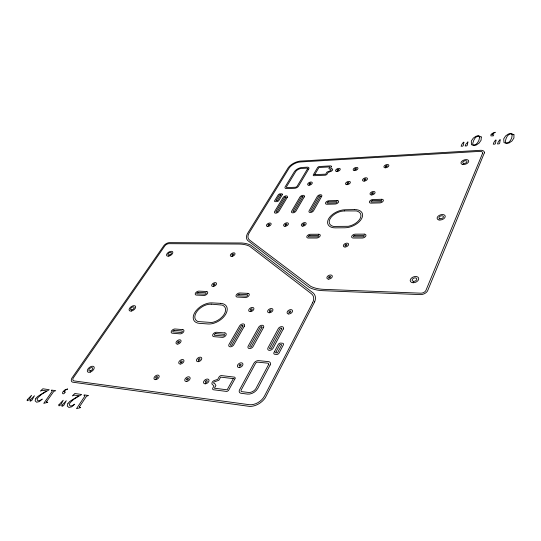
<?xml version="1.0" encoding="UTF-8"?>
<svg xmlns="http://www.w3.org/2000/svg" width="541" height="541" viewBox="0 0 541 541"><rect width="100%" height="100%" fill="white"/><g stroke="black" fill="none" stroke-linecap="round" stroke-linejoin="round"><path stroke-width="0.81" d="M513.95 134.743L513.923 138.009L511.982 140.971L509.115 142.932L506.768 143.541L503.982 142.587L503.725 138.841L505.646 135.906L508.31 134.053L510.86 133.356L513.95 134.743M481.267 136.988L481.091 140.2L479.11 143.095L476.283 145.015L474.017 145.617L471.407 144.677L471.333 140.991L473.294 138.117L475.924 136.305L478.386 135.629L481.267 136.988M500.161 139.862L499.708 143.149L499.133 143.845L497.477 143.947L498.193 142.067L499.668 139.896L500.161 139.862M495.982 140.139L495.522 143.419L494.934 144.109L493.27 144.21L493.933 142.324L495.434 140.173L495.982 140.139M512.192 134.743L511.712 137.982L510.42 140.552L508.547 142.526L505.909 142.892L505.301 141.776C505.794 138.638 507.127 134.533 510.65 133.81L512.192 134.743M467.884 141.992L467.302 145.211L466.727 145.894L465.138 145.989L465.909 144.149L467.884 141.992M463.887 142.256L463.299 145.475L462.711 146.151L461.121 146.253L461.831 144.4L463.367 142.29L463.887 142.256M79.507 406.704L79.696 407.414L80.724 407.576L76.504 408.671L84.917 396.026L83.916 395.234L84.159 394.876L88.562 395.525L86.546 396.215L79.507 406.704M479.597 136.988L478.988 140.166L477.642 142.682L475.762 144.616L473.233 144.974L472.706 143.879C473.341 140.795 474.714 136.819 478.163 136.068L479.597 136.988M46.695 401.469L46.844 402.159L47.811 402.308L43.774 403.376L52.274 391.17L51.361 390.419L51.605 390.075L55.737 390.683L53.802 391.353L46.695 401.469M67.956 403.424L67.226 406.014L68.863 407.434L71.73 406.812L74.719 404.195L72.257 405.669L70.33 406L69.275 404.932L70.019 402.754L73.711 399.319L81.637 394.504L74.841 393.503L72.325 395.89L74.489 395.133L78.83 395.694L69.735 401.483L67.956 403.424M484.337 152.92L427.552 290.93A6.282 4.186 -20.3 0 1 420.939 294.629L322.903 290.673A42.962 26.468 -25 0 1 311.467 288.427L309.479 287.562L247.758 240.556A14.005 7.845 -28.1 0 1 247.42 233.665L288.394 167.433A10.834 5.626 -25.7 0 1 299.782 161.123L481.037 150.276A5.599 3.09 -17.9 0 1 484.337 152.92M35.909 398.359L35.104 400.854L36.592 402.213L39.331 401.611L42.272 399.082L39.878 400.509L38.046 400.834L37.092 399.806L37.884 397.709L41.522 394.382L49.238 389.723L42.847 388.776L40.365 391.089L42.441 390.352L46.533 390.879L37.667 396.479L35.909 398.359M62.059 405.195L61.775 406L62.195 406.386L63.838 405.331L66.266 400.739L62.059 405.195M58.983 404.715L58.699 405.507L59.097 405.885L60.761 404.851L63.196 400.259L58.983 404.715M65.17 392.083L64.021 393.632L63.033 393.855L62.445 393.158L63.02 391.65L64.866 389.933L67.652 388.884L67.361 389.304C66.509 389.053 62.012 392.34 64.717 391.718L65.17 392.083M281.719 328.725L271.298 348.316A1.096 0.724 -31 0 1 270.087 348.857A1.096 0.724 -31 0 1 269.546 348.161L279.988 328.597A1.075 0.697 -29.7 0 1 281.171 328.062A1.075 0.697 -29.7 0 1 281.719 328.725M30.249 400.09L29.944 400.861L30.323 401.233L31.926 400.212L34.421 395.775L30.249 400.09M27.354 399.63L27.05 400.401L27.415 400.766L29.038 399.758L31.534 395.329L27.354 399.63M320.333 196.241L312.042 210.909A0.933 0.527 -25.6 0 1 311.007 211.382A0.933 0.527 -25.6 0 1 310.5 210.936L318.805 196.288A0.92 0.507 -25.1 0 1 319.826 195.822A0.92 0.507 -25.1 0 1 320.333 196.241M262.006 327.298L251.396 346.558A1.082 0.703 -31.9 0 1 250.213 347.092A1.082 0.703 -31.9 0 1 249.699 346.409L260.322 327.177A1.062 0.676 -30.7 0 1 261.492 326.656A1.062 0.676 -30.7 0 1 262.006 327.298M233.354 378.605L227.152 389.818L214.419 388.222L215.92 385.49L214.75 383.569L213.965 383.359A1.109 0.724 -35.1 0 1 213.79 382.44A1.109 0.724 -35.1 0 1 214.912 381.682L218.855 380.269L220.64 377.124L233.354 378.605M495.11 132.281L494.981 132.592C492.837 133.066 490.268 135.466 493.798 134.723L493.223 135.892L490.937 135.892L490.809 134.851L492.168 133.444L495.11 132.281M314.734 174.615L325.729 174.168L326.94 172.079L330.22 170.78A0.899 0.48 -24.4 0 0 331.106 170.199A0.899 0.48 -24.4 0 0 330.849 169.678L328.894 168.657L329.882 166.899L318.92 167.494L314.734 174.615M482.511 153.455L425.977 290.274A4.267 2.84 -20.3 0 1 420.77 293.181L323.619 289.334A41.13 25.332 -25 0 1 310.805 286.399L249.57 240.062A12.369 6.925 -28.1 0 1 249.198 232.853L289.036 168.265A9.298 4.828 -25.7 0 1 300.424 161.955L479.914 151.365A3.801 2.096 -17.9 0 1 482.511 153.455M302.926 196.796L294.473 211.267A0.92 0.514 -26.3 0 1 293.459 211.741A0.92 0.514 -26.3 0 1 292.972 211.301L301.432 196.843A0.906 0.494 -25.8 0 1 302.439 196.376A0.906 0.494 -25.8 0 1 302.926 196.796M242.902 325.925L232.123 344.854A1.062 0.676 -32.7 0 1 230.96 345.381A1.062 0.676 -32.7 0 1 230.473 344.712L241.272 325.804A1.041 0.656 -31.5 0 1 242.415 325.29A1.041 0.656 -31.5 0 1 242.902 325.925M285.973 197.337L277.377 211.619A0.906 0.5 -27 0 1 276.377 212.086A0.906 0.5 -27 0 1 275.917 211.653L284.519 197.377A0.899 0.487 -26.5 0 1 285.506 196.924A0.899 0.487 -26.5 0 1 285.973 197.337M268.573 364.593L255.839 388.715A6.418 4.362 -33.7 0 1 249.009 392.529L241.746 391.643A1.961 1.325 -34.2 0 1 241.103 390.149L255.595 363.268A1.907 1.271 -32.3 0 1 257.611 362.145L267.883 363.173A1.921 1.292 -31.8 0 1 268.573 364.593M314.673 301.831L265.273 397.784A14.438 9.927 -33.9 0 1 249.814 406.426L72.643 382.183A5.647 3.158 -38.7 0 1 71.919 378.051L163.977 245.479A4.842 2.536 -31.6 0 1 169.096 242.645L241.699 242.99A39.906 22.898 -30.5 0 1 249.097 244.458L250.74 245.141L313.469 293.188A15.939 10.157 -27.9 0 1 314.673 301.831M307.471 168.914L297.07 186.354A1.528 0.818 -25.9 0 1 295.447 187.254L287.055 187.585A1.522 0.805 -26.2 0 1 286.473 186.773L295.866 171.348A4.91 2.57 -25.6 0 1 301.046 168.481L306.862 168.15A1.501 0.784 -25.3 0 1 307.471 168.914M275.978 352.008L275.599 352.786L277.452 352.928L281.733 344.739L279.913 344.576L275.978 352.008M312.597 302.75L264.461 396.073A12.402 8.521 -33.9 0 1 249.083 404.668L74.07 380.905A3.834 2.144 -38.7 0 1 73.488 377.652L164.816 245.918A3.287 1.724 -31.6 0 1 168.86 243.68L238.953 244.052A38.161 21.897 -30.5 0 1 249.516 246.169L311.366 293.716A14.073 8.974 -27.9 0 1 312.597 302.75M274.355 351.866L273.874 352.779A2.056 1.373 -30.9 0 0 274.632 354.267L276.803 354.47A2.056 1.373 -30.8 0 0 278.994 353.246L283.45 344.718A2.042 1.353 -30.3 0 0 282.673 343.264L280.745 343.089A2.036 1.353 -30.3 0 0 278.23 344.489L274.355 351.866M270.128 364.952L257.888 388.255A8.433 5.735 -33.7 0 1 247.453 394.091L241.09 393.28A3.976 2.691 -34.2 0 1 239.582 389.743L253.878 363.302A3.868 2.577 -32.3 0 1 258.632 360.644L268.485 361.625A3.895 2.617 -31.8 0 1 270.128 364.952M283.247 329.05L273.063 348.248A3.05 2.015 -31 0 1 269.303 350.352A3.05 2.015 -31 0 1 268.018 347.802L278.243 328.691A2.989 1.948 -29.7 0 1 281.935 326.636A2.989 1.948 -29.7 0 1 283.247 329.05M263.481 327.623L253.114 346.49A3.003 1.948 -31.9 0 1 249.408 348.56A3.003 1.948 -31.9 0 1 248.224 346.057L258.639 327.271A2.948 1.887 -30.7 0 1 262.27 325.249A2.948 1.887 -30.7 0 1 263.481 327.623M234.922 378.835L228.674 390.176A2.096 1.4 -34.9 0 1 226.456 391.413L213.37 389.75A2.076 1.366 -35.4 0 1 212.762 388.168L213.952 386.044L211.984 384.042A3.09 2.022 -35.1 0 1 213.911 380.641L217.725 379.356L219.058 376.989A2.056 1.346 -34.6 0 1 221.573 375.589L234.551 377.138A2.069 1.373 -34.1 0 1 234.922 378.835M321.692 196.356L313.591 210.713A2.604 1.461 -25.6 0 1 310.378 212.498A2.604 1.461 -25.6 0 1 309.141 210.807L317.283 196.491A2.563 1.42 -25.1 0 1 320.434 194.746A2.563 1.42 -25.1 0 1 321.692 196.356M331.315 166.729L330.537 168.102L332.492 169.042A2.495 1.332 -24.4 0 1 331.22 171.287L328.029 172.498L327.129 174.074A1.664 0.893 -24.6 0 1 325.08 175.21L313.8 175.71A1.65 0.879 -25 0 1 313.354 174.743L317.628 167.467A1.637 0.866 -24.8 0 1 319.359 166.506L330.605 165.891A1.657 0.879 -24.4 0 1 331.315 166.729M244.322 326.237L233.786 344.786A2.962 1.887 -32.7 0 1 230.141 346.822A2.962 1.887 -32.7 0 1 229.053 344.367L239.622 325.898A2.908 1.826 -31.5 0 1 243.207 323.903A2.908 1.826 -31.5 0 1 244.322 326.237M304.238 196.904L295.981 211.078A2.563 1.427 -26.3 0 1 292.823 212.836A2.563 1.427 -26.3 0 1 291.66 211.173L299.944 197.039A2.529 1.38 -25.8 0 1 303.061 195.315A2.529 1.38 -25.8 0 1 304.238 196.904M280.975 194.848L277.499 200.562L276.018 200.623L279.481 194.902L280.975 194.848M308.728 168.968L298.49 186.165A3.104 1.657 -25.9 0 1 294.656 188.295L286.595 188.606A3.084 1.643 -26.2 0 1 285.229 186.699L294.284 171.828A6.451 3.381 -25.6 0 1 302.196 167.446L307.288 167.169A3.05 1.596 -25.3 0 1 308.728 168.968M287.244 197.445L278.852 211.436A2.529 1.386 -27 0 1 275.727 213.168A2.529 1.386 -27 0 1 274.639 211.524L283.065 197.573A2.495 1.346 -26.5 0 1 286.142 195.876A2.495 1.346 -26.5 0 1 287.244 197.445M282.361 194.692L278.852 200.495A1.664 0.899 -26.8 0 1 276.803 201.631L275.234 201.665A1.657 0.893 -26.9 0 1 274.618 200.758L278.243 194.834A1.65 0.886 -26.7 0 1 279.988 193.861L281.739 193.8A1.65 0.886 -26.6 0 1 282.361 194.692M328.428 201.847L328.096 201.881A0.981 0.548 -24.8 0 0 327.122 202.523A0.981 0.548 -24.8 0 0 327.406 203.132L336.015 202.902A0.987 0.555 -24.4 0 0 336.996 202.26A0.987 0.555 -24.4 0 0 336.698 201.651L328.428 201.847M372.445 200.643L372.093 200.684A1.021 0.582 -22.7 0 0 371.092 201.347A1.021 0.582 -22.7 0 0 371.437 201.969L380.634 201.732A1.028 0.588 -22.3 0 0 381.642 201.063A1.028 0.588 -22.3 0 0 381.283 200.434L372.445 200.643M344.489 210.902L341.608 211.227A11.767 6.823 -24.4 0 0 330.024 218.922A11.767 6.823 -24.4 0 0 333.479 226.429L348.377 226.307A11.861 6.911 -23.9 0 0 360.164 218.496A11.861 6.911 -23.9 0 0 356.363 210.936L344.489 210.902M309.824 235.443L309.486 235.477A1.014 0.588 -26.1 0 0 308.471 236.147A1.014 0.588 -26.1 0 0 308.742 236.816L317.533 236.809A1.021 0.595 -25.7 0 0 318.548 236.133A1.021 0.595 -25.7 0 0 318.264 235.463L309.824 235.443M354.795 235.369L354.429 235.403A1.048 0.629 -23.9 0 0 353.395 236.092A1.048 0.629 -23.9 0 0 353.726 236.782L363.139 236.782A1.062 0.636 -23.4 0 0 364.188 236.086A1.062 0.636 -23.4 0 0 363.836 235.389L354.795 235.369M198.222 292.37L197.911 292.39A1.008 0.582 -32.1 0 0 196.883 293.066A1.008 0.582 -32.1 0 0 197.019 293.797L205.012 294.176A1.014 0.588 -31.8 0 0 206.04 293.499A1.014 0.588 -31.8 0 0 205.891 292.762L198.222 292.37M239.108 294.263L238.777 294.29A1.041 0.629 -30.6 0 0 237.722 294.987A1.041 0.629 -30.6 0 0 237.918 295.744L246.473 296.157A1.048 0.636 -30.3 0 0 247.535 295.447A1.048 0.636 -30.3 0 0 247.325 294.683L239.108 294.263M211.227 304.157L208.501 304.326A12.139 7.256 -32.5 0 0 196.261 312.468A12.139 7.256 -32.5 0 0 197.952 321.53L211.741 322.51A12.22 7.371 -32.2 0 0 224.197 314.247A12.22 7.371 -32.2 0 0 222.195 305.097L211.227 304.157M174.297 330.314L173.979 330.328A1.055 0.622 -34.3 0 0 172.91 331.038A1.055 0.622 -34.3 0 0 173.025 331.843L181.14 332.505A1.062 0.629 -34.1 0 0 182.209 331.789A1.062 0.629 -34.1 0 0 182.087 330.984L174.297 330.314M215.866 333.648L215.521 333.662A1.082 0.669 -32.9 0 0 214.425 334.399A1.082 0.669 -32.9 0 0 214.594 335.237L223.305 335.947A1.089 0.683 -32.6 0 0 224.414 335.204A1.089 0.683 -32.6 0 0 224.231 334.365L215.866 333.648M337.09 200.528L328.935 200.758A2.651 1.488 -24.8 0 0 325.682 202.564A2.651 1.488 -24.8 0 0 327.001 204.255L335.177 204.045A2.671 1.501 -24.4 0 0 338.456 202.226A2.671 1.501 -24.4 0 0 337.09 200.528M381.628 199.277L372.911 199.521A2.752 1.582 -22.7 0 0 369.557 201.387A2.752 1.582 -22.7 0 0 371.079 203.125L379.816 202.909A2.773 1.596 -22.3 0 0 383.204 201.022A2.773 1.596 -22.3 0 0 381.628 199.277M354.416 209.577L344.989 209.773A13.498 7.824 -24.4 0 0 328.522 218.983A13.498 7.824 -24.4 0 0 335.366 227.862L344.901 227.788A13.606 7.926 -23.9 0 0 361.699 218.51A13.606 7.926 -23.9 0 0 354.416 209.577M318.696 234.253L310.372 234.273A2.739 1.596 -26.1 0 0 307.004 236.153A2.739 1.596 -26.1 0 0 308.296 238.02L316.641 238.02A2.759 1.616 -25.7 0 0 320.042 236.133A2.759 1.616 -25.7 0 0 318.696 234.253M364.221 234.138L355.302 234.158A2.84 1.704 -23.9 0 0 351.819 236.099A2.84 1.704 -23.9 0 0 353.334 238.033L362.274 238.04A2.867 1.724 -23.4 0 0 365.784 236.086A2.867 1.724 -23.4 0 0 364.221 234.138M206.479 291.477L198.905 291.132A2.732 1.576 -32.1 0 0 195.544 293.006A2.732 1.576 -32.1 0 0 196.424 295.075L204.004 295.447A2.746 1.603 -31.8 0 0 207.399 293.567A2.746 1.603 -31.8 0 0 206.479 291.477M247.873 293.357L239.771 292.985A2.82 1.697 -30.6 0 0 236.289 294.926A2.82 1.697 -30.6 0 0 237.357 297.077L245.479 297.469A2.833 1.718 -30.3 0 0 248.988 295.521A2.833 1.718 -30.3 0 0 247.873 293.357M220.667 303.359L211.916 302.879A13.924 8.325 -32.5 0 0 194.861 312.428A13.924 8.325 -32.5 0 0 199.406 323.349L208.231 323.985A14.019 8.453 -32.2 0 0 225.611 314.382A14.019 8.453 -32.2 0 0 220.667 303.359M182.73 329.597L175.041 328.989A2.847 1.684 -34.3 0 0 171.551 330.93A2.847 1.684 -34.3 0 0 172.369 333.222L180.072 333.865A2.861 1.711 -34.1 0 0 183.588 331.904A2.861 1.711 -34.1 0 0 182.73 329.597M224.833 332.925L216.576 332.269A2.935 1.819 -32.9 0 0 212.971 334.284A2.935 1.819 -32.9 0 0 213.979 336.671L222.25 337.354A2.955 1.846 -32.6 0 0 225.895 335.332A2.955 1.846 -32.6 0 0 224.833 332.925M155.781 379.647A2.969 1.819 -36.8 0 0 159.135 375.941A2.969 1.819 -36.8 0 0 154.814 376.522A2.969 1.819 -36.8 0 0 155.781 379.647M156.288 378.179A1.068 0.656 -36.8 0 0 157.492 376.854A1.068 0.656 -36.8 0 0 155.943 377.057A1.068 0.656 -36.8 0 0 156.288 378.179M131.287 311.055A3.76 2.076 -34.6 0 0 135.622 306.564A3.76 2.076 -34.6 0 0 130.198 307.511A3.76 2.076 -34.6 0 0 131.287 311.055M177.82 344.069A2.854 1.724 -34.6 0 0 181.005 340.566A2.854 1.724 -34.6 0 0 176.772 341.209A2.854 1.724 -34.6 0 0 177.82 344.069M213.526 286.419A2.685 1.555 -31.2 0 0 216.461 283.227A2.685 1.555 -31.2 0 0 212.376 283.964A2.685 1.555 -31.2 0 0 213.526 286.419M168.772 256.123A3.537 1.88 -31.8 0 0 172.768 252.025A3.537 1.88 -31.8 0 0 167.521 253.08A3.537 1.88 -31.8 0 0 168.772 256.123M232.123 256.38A2.604 1.474 -29.7 0 0 234.936 253.357A2.604 1.474 -29.7 0 0 230.933 254.128A2.604 1.474 -29.7 0 0 232.123 256.38M90.367 372.1A4.044 2.279 -38 0 0 93.958 366.812A4.044 2.279 -38 0 0 87.973 368.955A4.044 2.279 -38 0 0 90.367 372.1M198.425 361.679A2.962 1.86 -34.6 0 0 201.685 357.993A2.962 1.86 -34.6 0 0 197.235 358.622A2.962 1.86 -34.6 0 0 198.425 361.679M250.767 311.609A2.854 1.772 -30.5 0 0 253.81 308.154A2.854 1.772 -30.5 0 0 249.367 308.877A2.854 1.772 -30.5 0 0 250.767 311.609M239.548 367.522A3.057 2.008 -33.2 0 0 242.821 363.687A3.057 2.008 -33.2 0 0 238.114 364.323A3.057 2.008 -33.2 0 0 239.548 367.522M186.719 381.479A3.03 1.921 -35.9 0 0 190.067 377.679A3.03 1.921 -35.9 0 0 185.57 378.274A3.03 1.921 -35.9 0 0 186.719 381.479M205.573 383.806A3.07 1.988 -35.3 0 0 208.927 379.938A3.07 1.988 -35.3 0 0 204.315 380.533A3.07 1.988 -35.3 0 0 205.573 383.806M180.626 364.005A2.942 1.819 -35.3 0 0 183.906 360.353A2.942 1.819 -35.3 0 0 179.538 360.969A2.942 1.819 -35.3 0 0 180.626 364.005M288.664 313.969A2.942 1.887 -28.7 0 0 292.539 310.832A2.942 1.887 -28.7 0 0 288.238 310.588A2.942 1.887 -28.7 0 0 288.664 313.969M269.783 312.752A2.901 1.826 -29.7 0 0 272.82 309.242A2.901 1.826 -29.7 0 0 268.268 309.973A2.901 1.826 -29.7 0 0 269.783 312.752M178.273 342.703A1.028 0.622 -34.6 0 0 179.423 341.445A1.028 0.622 -34.6 0 0 177.901 341.675A1.028 0.622 -34.6 0 0 178.273 342.703M251.119 310.291A1.028 0.636 -30.5 0 0 252.207 309.046A1.028 0.636 -30.5 0 0 250.618 309.303A1.028 0.636 -30.5 0 0 251.119 310.291M181.093 362.571A1.062 0.656 -35.3 0 0 182.27 361.26A1.062 0.656 -35.3 0 0 180.701 361.483A1.062 0.656 -35.3 0 0 181.093 362.571M232.468 255.251A0.933 0.527 -29.7 0 0 233.482 254.162A0.933 0.527 -29.7 0 0 232.042 254.439A0.933 0.527 -29.7 0 0 232.468 255.251M169.177 255.048A1.948 1.035 -31.8 0 0 171.389 252.789A1.948 1.035 -31.8 0 0 168.494 253.371A1.948 1.035 -31.8 0 0 169.177 255.048M198.865 360.232A1.068 0.669 -34.6 0 0 200.042 358.913A1.068 0.669 -34.6 0 0 198.439 359.136A1.068 0.669 -34.6 0 0 198.865 360.232M131.774 309.851A2.076 1.143 -34.6 0 0 134.161 307.376A2.076 1.143 -34.6 0 0 131.172 307.89A2.076 1.143 -34.6 0 0 131.774 309.851M187.186 379.978A1.089 0.69 -35.9 0 0 188.39 378.612A1.089 0.69 -35.9 0 0 186.773 378.828A1.089 0.69 -35.9 0 0 187.186 379.978M289.394 312.576A1.055 0.676 -28.7 0 0 290.788 311.447A1.055 0.676 -28.7 0 0 289.246 311.359A1.055 0.676 -28.7 0 0 289.394 312.576M90.543 370.835A2.232 1.258 -38 0 0 92.525 367.921A2.232 1.258 -38 0 0 89.224 369.097A2.232 1.258 -38 0 0 90.543 370.835M206.02 382.277A1.102 0.717 -35.3 0 0 207.23 380.884A1.102 0.717 -35.3 0 0 205.566 381.101A1.102 0.717 -35.3 0 0 206.02 382.277M270.108 311.406A1.041 0.656 -29.7 0 0 271.203 310.149A1.041 0.656 -29.7 0 0 269.567 310.406A1.041 0.656 -29.7 0 0 270.108 311.406M213.905 285.208A0.967 0.561 -31.2 0 0 214.96 284.066A0.967 0.561 -31.2 0 0 213.492 284.323A0.967 0.561 -31.2 0 0 213.905 285.208M239.94 366.014A1.102 0.724 -33.2 0 0 241.117 364.634A1.102 0.724 -33.2 0 0 239.426 364.864A1.102 0.724 -33.2 0 0 239.94 366.014M439.035 219.977A4.22 2.543 -19.2 0 0 445.25 216.501A4.22 2.543 -19.2 0 0 439.258 215.365A4.22 2.543 -19.2 0 0 439.035 219.977M371.653 194.943A2.685 1.522 -22.7 0 0 375.048 192.258A2.685 1.522 -22.7 0 0 370.923 192.407A2.685 1.522 -22.7 0 0 371.653 194.943M344.989 247.007A2.813 1.704 -24.4 0 0 348.6 244.113A2.813 1.704 -24.4 0 0 344.333 244.099A2.813 1.704 -24.4 0 0 344.989 247.007M413.135 282.754A4.443 2.908 -20.8 0 0 418.653 278.135A4.443 2.908 -20.8 0 0 411.606 277.946A4.443 2.908 -20.8 0 0 413.135 282.754M328.549 279.115A2.894 1.819 -25.8 0 0 332.296 276.079A2.894 1.819 -25.8 0 0 327.941 275.957A2.894 1.819 -25.8 0 0 328.549 279.115M385.557 167.798A2.617 1.427 -22 0 0 388.837 165.221A2.617 1.427 -22 0 0 384.786 165.445A2.617 1.427 -22 0 0 385.557 167.798M462.88 164.498A4.017 2.238 -18.4 0 0 468.729 161.225A4.017 2.238 -18.4 0 0 462.954 160.461A4.017 2.238 -18.4 0 0 462.88 164.498M347.038 184.691A2.583 1.42 -23.7 0 0 350.345 182.114A2.583 1.42 -23.7 0 0 346.429 182.283A2.583 1.42 -23.7 0 0 347.038 184.691M302.723 226.152A2.637 1.508 -26.1 0 0 306.172 223.453A2.637 1.508 -26.1 0 0 302.284 223.501A2.637 1.508 -26.1 0 0 302.723 226.152M309.012 185.245A2.495 1.346 -25.3 0 0 312.265 182.743A2.495 1.346 -25.3 0 0 308.573 182.905A2.495 1.346 -25.3 0 0 309.012 185.245M354.693 170.631A2.549 1.38 -23.3 0 0 357.939 168.109A2.549 1.38 -23.3 0 0 354.057 168.312A2.549 1.38 -23.3 0 0 354.693 170.631M337.009 171.517A2.509 1.346 -24.1 0 0 340.235 169.029A2.509 1.346 -24.1 0 0 336.455 169.225A2.509 1.346 -24.1 0 0 337.009 171.517M364.107 181.12A2.61 1.44 -23 0 0 367.42 178.523A2.61 1.44 -23 0 0 363.417 178.706A2.61 1.44 -23 0 0 364.107 181.12M267.761 226.463A2.563 1.427 -27.6 0 0 271.156 223.839A2.563 1.427 -27.6 0 0 267.477 223.886A2.563 1.427 -27.6 0 0 267.761 226.463M284.979 226.307A2.597 1.467 -26.9 0 0 288.4 223.649A2.597 1.467 -26.9 0 0 284.62 223.697A2.597 1.467 -26.9 0 0 284.979 226.307M439.995 218.767A2.326 1.4 -19.2 0 0 443.417 216.853A2.326 1.4 -19.2 0 0 440.117 216.224A2.326 1.4 -19.2 0 0 439.995 218.767M372.222 193.827A0.967 0.548 -22.7 0 0 373.439 192.86A0.967 0.548 -22.7 0 0 371.958 192.914A0.967 0.548 -22.7 0 0 372.222 193.827M345.618 245.763A1.008 0.609 -24.4 0 0 346.916 244.728A1.008 0.609 -24.4 0 0 345.381 244.715A1.008 0.609 -24.4 0 0 345.618 245.763M413.723 281.334A2.448 1.603 -20.8 0 0 416.773 278.791A2.448 1.603 -20.8 0 0 412.891 278.683A2.448 1.603 -20.8 0 0 413.723 281.334M329.212 277.79A1.041 0.656 -25.8 0 0 330.565 276.701A1.041 0.656 -25.8 0 0 329.002 276.654A1.041 0.656 -25.8 0 0 329.212 277.79M386.091 166.743A0.94 0.514 -22 0 0 387.275 165.816A0.94 0.514 -22 0 0 385.814 165.898A0.94 0.514 -22 0 0 386.091 166.743M463.759 163.396A2.218 1.238 -18.4 0 0 466.984 161.597A2.218 1.238 -18.4 0 0 463.806 161.171A2.218 1.238 -18.4 0 0 463.759 163.396M347.613 183.622A0.926 0.514 -23.7 0 0 348.803 182.696A0.926 0.514 -23.7 0 0 347.396 182.757A0.926 0.514 -23.7 0 0 347.613 183.622M303.366 225.009A0.947 0.541 -26.1 0 0 304.603 224.042A0.947 0.541 -26.1 0 0 303.21 224.055A0.947 0.541 -26.1 0 0 303.366 225.009M309.608 184.21A0.899 0.48 -25.3 0 0 310.777 183.311A0.899 0.48 -25.3 0 0 309.452 183.372A0.899 0.48 -25.3 0 0 309.608 184.21M355.248 169.597A0.92 0.494 -23.3 0 0 356.418 168.691A0.92 0.494 -23.3 0 0 355.018 168.758A0.92 0.494 -23.3 0 0 355.248 169.597M337.577 170.496A0.899 0.48 -24.1 0 0 338.734 169.597A0.899 0.48 -24.1 0 0 337.381 169.671A0.899 0.48 -24.1 0 0 337.577 170.496M364.661 180.052A0.94 0.521 -23 0 0 365.858 179.118A0.94 0.521 -23 0 0 364.418 179.179A0.94 0.521 -23 0 0 364.661 180.052M268.424 225.354A0.92 0.514 -27.6 0 0 269.641 224.407A0.92 0.514 -27.6 0 0 268.322 224.42A0.92 0.514 -27.6 0 0 268.424 225.354M285.628 225.184A0.933 0.527 -26.9 0 0 286.858 224.224A0.933 0.527 -26.9 0 0 285.506 224.245A0.933 0.527 -26.9 0 0 285.628 225.184"/></g></svg>
